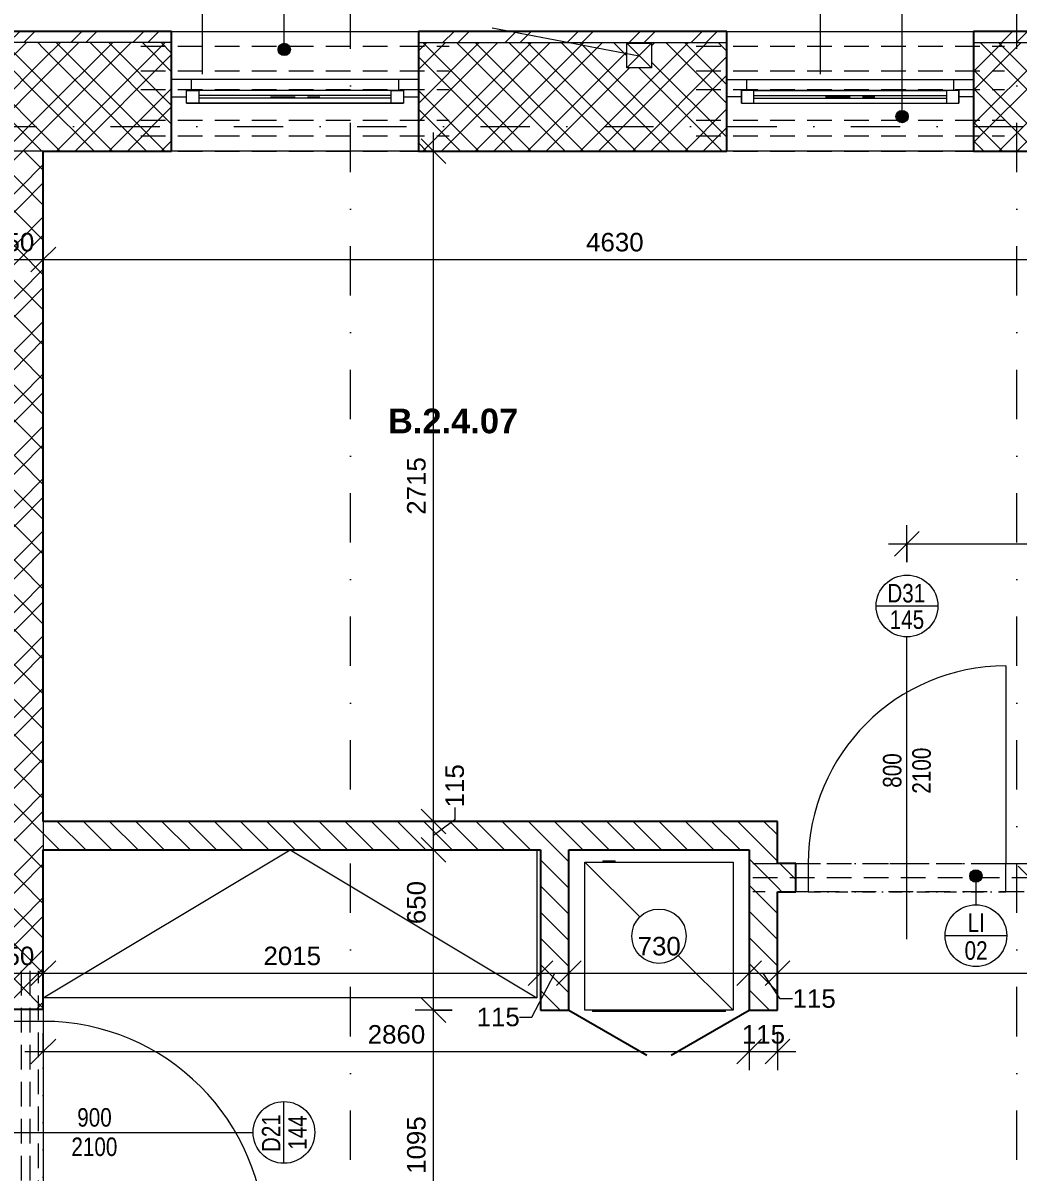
# Model space of a CAD drawing. Header units: millimetres. Extents: x -8668 to 43537, y -2985 to 58543.
# Drawn here: x 11243 to 15276, y 51367 to 56022 of the extents above; entities that cross this region are included whole.
import ezdxf

# ---------------------------------------------------------------- set-up
doc = ezdxf.new("R2010")
doc.units = ezdxf.units.MM
for name, pattern in [('HA_Dash_3mm-S1mm', [150, 100, -50]), ('HA_DashDot_10mm-S3mm', [500, 200, -150, 0, -150]), ('HA_DashDot_2_2mm-S0_6mm', [110, 50, -30, 0, -30])]:
    doc.linetypes.add(name, pattern=pattern)
for name, color, linetype, lineweight in [('A-____-____-DIMS', 9, 'Continuous', 5), ('A-____-____-DIMS-50', 9, 'Continuous', 5), ('A-AREA-____-IDEN', 9, 'Continuous', 9), ('A-DETL-____-OTLN', 9, 'Continuous', 25), ('A-DOOR-____-IDEN', 9, 'Continuous', 9), ('A-DOOR-____-MCUT', 9, 'HA_DashDot_2_2mm-S0_6mm', 9), ('A-DOOR-____-OTLN', 9, 'Continuous', 9), ('A-DOOR-FRAM-MCUT', 9, 'Continuous', 9), ('A-GENM-____-HDLN', 9, 'HA_Dash_3mm-S1mm', 9), ('A-GENM-____-IDEN', 9, 'Continuous', 9), ('A-GENM-____-OTLN', 9, 'Continuous', 9), ('A-GLAZ-____-IDEN', 9, 'Continuous', 9), ('A-GLAZ-____-MCUT', 9, 'Continuous', 5), ('A-GLAZ-____-OTLN', 9, 'Continuous', 5), ('A-WALL-____-MCUT', 9, 'Continuous', 25), ('A-WALL-____-OTLN', 9, 'Continuous', 9), ('A-WALL-____-PATT', 9, 'Continuous', 25), ('E-ELEC-FIXT-OTLN', 9, 'Continuous', 9), ('G-____-____-TEXT', 9, 'Continuous', 5), ('I-FURN-____-OTLN', 9, 'Continuous', 9), ('I-WALL-____-MCUT', 9, 'Continuous', 25), ('M-HVAC-DUCT-OTLN', 9, 'Continuous', 9), ('S-GRID-____-OTLN', 9, 'Continuous', 5)]:
    doc.layers.add(name, color=color, linetype=linetype, lineweight=lineweight)
doc.styles.add('Arial_1', font='arial.ttf', dxfattribs={"height": 75})
doc.styles.add('Arial_2', font='arial.ttf', dxfattribs={"width": 0.8, "height": 75})
doc.styles.add('Arial_B', font='arialbd.ttf', dxfattribs={"height": 100})
doc.dimstyles.new('Inner_Dimensions', dxfattribs={"dimscale": 304.8, "dimtxt": 76.519455, "dimasz": 0.328084, "dimexe": 0.246063, "dimexo": 0.0625, "dimgap": 0.032808, "dimtad": 1, "dimdec": 0, "dimzin": 0, "dimdsep": 46, "dimtxsty": 'Arial_1', "dimblk1": 'OBLIQUE', "dimblk2": 'OBLIQUE', "dimsah": 1, "dimcen": 0.09, "dimdle": 0.246063, "dimazin": 0, "dimtfac": 1, "dimtdec": 4, "dimtix": 1, "dimtmove": 2, "dimatfit": 3, "dimfxl": 0.246063, "dimfxlon": 1, "dimtvp": 1, "dimtolj": 1, "dimtzin": 0, "dimlwd": 9, "dimlwe": 9, "dimarcsym": 2})
doc.dimstyles.new('Inner_Dimensions_1', dxfattribs={"dimscale": 304.8, "dimtxt": 76.519455, "dimasz": 0.328084, "dimexe": 0.246063, "dimexo": 0.0625, "dimgap": 0.032808, "dimtad": 1, "dimdec": 0, "dimzin": 0, "dimdsep": 46, "dimtxsty": 'Arial_1', "dimblk1": 'OBLIQUE', "dimblk2": 'OBLIQUE', "dimsah": 1, "dimcen": 0.09, "dimdle": 0.246063, "dimazin": 0, "dimtfac": 1, "dimtdec": 4, "dimtix": 1, "dimtmove": 0, "dimatfit": 3, "dimfxl": 0.246063, "dimfxlon": 1, "dimtvp": 1, "dimtolj": 1, "dimtzin": 0, "dimlwd": 9, "dimlwe": 9, "dimarcsym": 2})
doc.dimstyles.new('Inner_Dimensions_2', dxfattribs={"dimscale": 304.8, "dimtxt": 76.519455, "dimasz": 0.328084, "dimexe": 0.246063, "dimexo": 0.0625, "dimgap": 0.032808, "dimtad": 1, "dimdec": 0, "dimzin": 0, "dimdsep": 46, "dimtxsty": 'Arial_1', "dimblk1": 'OBLIQUE', "dimblk2": 'OBLIQUE', "dimsah": 1, "dimcen": 0.09, "dimdle": 0.246063, "dimazin": 0, "dimtfac": 1, "dimtdec": 4, "dimtix": 1, "dimtmove": 1, "dimatfit": 3, "dimfxl": 0.246063, "dimfxlon": 1, "dimtvp": 1, "dimtolj": 1, "dimtzin": 0, "dimlwd": 9, "dimlwe": 9, "dimarcsym": 2})
pattern_1 = [(45, (0, 0), (-106.066, 106.066), []), (45, (75, 0), (-106.066, 106.066), []), (315, (0, 0), (106.066, 106.066), []), (315, (75, 0), (106.066, 106.066), [])]
pattern_2 = [(135, (0, 0), (-53.03301, -53.03301), [])]

# ---------------------------------------------------------------- blocks, each defined once
blk = doc.blocks.new('HA_WD_SinglePanel - 1000x1500-1670803-DPS_2NP - B')
at = {"layer": 'A-GLAZ-____-MCUT'}
for p, q in [((-420, 70), (-500, 70)), ((-420, 25), (-420, 70)), ((500, 70), (420, 70)), ((420, 70), (420, 25)), ((-500, 0), (-440, 0)), ((-440, -25), (-440, 25)), ((-440, 25), (-390, 25)), ((-390, 25), (-390, -25)), ((390, 5), (-390, 5)), ((390, -25), (390, 25)), ((390, 25), (440, 25)), ((440, 25), (440, -25)), ((440, 0), (500, 0)), ((-390, -25), (-440, -25)), ((390, -5), (-390, -5)), ((440, -25), (390, -25))]:
    blk.add_line(p, q, dxfattribs=at)
at = {"layer": 'A-GLAZ-____-OTLN'}
for p, q in [((420, 70), (-420, 70)), ((440, 25), (-440, 25)), ((-440, -25), (-440, 25)), ((390, 25), (-390, 25)), ((440, 25), (440, -25)), ((-440, -25), (440, -25)), ((390, -25), (-390, -25))]:
    blk.add_line(p, q, dxfattribs=at)
blk = doc.blocks.new('HA_DR_Single_Swing_Solid - In_BJ_800x2100-2124336-DPS_2NP - B')
at = {"layer": 'A-DOOR-____-MCUT'}
for p, q in [((-400, 57.5), (400, 57.5)), ((-400, -57.5), (400, -57.5))]:
    blk.add_line(p, q, dxfattribs=at)
at = {"layer": 'A-DOOR-____-OTLN', "lineweight": 5}
blk.add_line((400, 857.5), (400, 57.5), dxfattribs=at)
blk.add_arc((400, 57.5), 800, 90, 180, dxfattribs=at)
at = {"layer": 'A-DOOR-FRAM-MCUT'}
for p, q in [((-450, 57.5), (-400, 57.5)), ((-400, 57.5), (-400, -57.5)), ((400, 57.5), (450, 57.5)), ((400, -57.5), (400, 57.5)), ((-400, -57.5), (-450, -57.5)), ((450, -57.5), (400, -57.5))]:
    blk.add_line(p, q, dxfattribs=at)
blk = doc.blocks.new('HA_DR_Single_Swing_Solid - In_BJ_900x2100_Vstupni-2124294-DPS_2NP - B')
at = {"layer": 'A-DOOR-____-MCUT'}
for p, q in [((-450, 125), (450, 125)), ((-450, -125), (450, -125))]:
    blk.add_line(p, q, dxfattribs=at)
at = {"layer": 'A-DOOR-____-OTLN', "lineweight": 5}
blk.add_line((450, 1025), (450, 125), dxfattribs=at)
at = {"layer": 'A-DOOR-____-OTLN'}
for p, q in [((-500, 125), (500, 125)), ((-500, -125), (500, -125))]:
    blk.add_line(p, q, dxfattribs=at)
at = {"layer": 'A-DOOR-____-OTLN', "lineweight": 5}
blk.add_arc((450, 125), 900, 90, 180, dxfattribs=at)
at = {"layer": 'A-DOOR-FRAM-MCUT'}
for p, q in [((-500, 125), (-450, 125)), ((-450, 125), (-450, -125)), ((450, 125), (500, 125)), ((450, -125), (450, 125)), ((-450, -125), (-500, -125)), ((500, -125), (450, -125))]:
    blk.add_line(p, q, dxfattribs=at)
blk = doc.blocks.new('HA_WD_SinglePanel - 1000x1500-1670816-DPS_2NP - B')
at = {"layer": 'A-GLAZ-____-MCUT'}
for p, q in [((-440, 25), (-440, -25)), ((-390, 25), (-440, 25)), ((-390, -25), (-390, 25)), ((390, 5), (-390, 5)), ((390, 25), (390, -25)), ((440, 25), (390, 25)), ((440, -25), (440, 25)), ((-500, 0), (-440, 0)), ((-440, -25), (-390, -25)), ((-420, -25), (-420, -70)), ((390, -5), (-390, -5)), ((390, -25), (440, -25)), ((420, -70), (420, -25)), ((440, 0), (500, 0)), ((-420, -70), (-500, -70)), ((500, -70), (420, -70))]:
    blk.add_line(p, q, dxfattribs=at)
at = {"layer": 'A-GLAZ-____-OTLN'}
for p, q in [((-440, -25), (-440, 25)), ((440, 25), (-440, 25)), ((390, 25), (-390, 25)), ((440, 25), (440, -25)), ((-440, -25), (440, -25)), ((390, -25), (-390, -25)), ((420, -70), (-420, -70))]:
    blk.add_line(p, q, dxfattribs=at)
blk = doc.blocks.new('R_bathroom_washing_machine - 600x600x900-1454049-DPS_2NP - B')
at = {"layer": 'E-ELEC-FIXT-OTLN'}
for p, q in [((77.5, 3.4), (677.5, 3.4)), ((77.5, -596.6), (77.5, 3.4)), ((77.5, 3.4), (299.7, -218.9)), ((107.5, 8.4), (647.5, 8.4)), ((107.5, 8.4), (107.5, 3.4)), ((647.5, 3.4), (647.5, 8.4)), ((677.5, 3.4), (677.5, -596.6)), ((455.3, -374.4), (677.5, -596.6)), ((677.5, -596.6), (77.5, -596.6)), ((554.7, -596.6), (554.7, -601.6)), ((572.4, -601.6), (554.7, -601.6)), ((572.2, -596.6), (572.2, -601.6)), ((579.7, -601.6), (572.4, -601.6)), ((586.9, -601.6), (579.7, -601.6)), ((604.7, -601.6), (586.9, -601.6)), ((587.2, -601.6), (587.2, -596.6)), ((604.7, -601.6), (604.7, -596.6))]:
    blk.add_line(p, q, dxfattribs=at)
blk.add_circle((377.5, -296.6), 110, dxfattribs=at)
blk = doc.blocks.new('NAB_Šatní_skříň_ADNS - 600x2000xšířka-1735594-DPS_2NP - B')
at = {"layer": 'I-FURN-____-OTLN'}
for p, q in [((0, -600), (1000, 0)), ((1000, 0), (2000, -600)), ((2000, 0), (2000, -600)), ((2000, -600), (0, -600))]:
    blk.add_line(p, q, dxfattribs=at)
blk = doc.blocks.new('TB_Porotherm KP7_1250mm - TB_Porotherm KP7_1250mm-1924438-DPS_2NP - B')
at = {"layer": 'A-GENM-____-HDLN'}
for p, q in [((625, 35), (-625, 35)), ((-625, 0), (625, 0)), ((-625, -35), (625, -35))]:
    blk.add_line(p, q, dxfattribs=at)
blk = doc.blocks.new('TB_Porotherm KP11_5_1250mm - TB_Porotherm KP11_5_1250mm-1919733-DPS_2NP - B')
at = {"layer": 'A-GENM-____-HDLN'}
for p, q in [((-625, 57.5), (625, 57.5)), ((-625, 0), (625, 0)), ((625, -57.5), (-625, -57.5))]:
    blk.add_line(p, q, dxfattribs=at)
blk = doc.blocks.new('TB_Porotherm KPVarioUNI_1250mm - TB_Porotherm KPVarioUNI_1250mm-1944691-DPS_2NP - B')
at = {"layer": 'A-GENM-____-HDLN'}
for p, q in [((-625, 205), (625, 205)), ((-625, 105), (625, 105)), ((-625, 30), (625, 30)), ((-100, 0), (100, 0)), ((-625, -95), (625, -95)), ((-625, -157.5), (625, -157.5)), ((-625, -220), (625, -220))]:
    blk.add_line(p, q, dxfattribs=at)
blk = doc.blocks.new('DIMBLOCK33-DPS_2NP - B')
at = {"layer": 'A-____-____-DIMS-50', "lineweight": 9}
for p, q in [((12907, 52022.7), (12857, 52072.7)), ((12982, 52022.7), (12832, 52022.7)), ((12907, 50927.7), (12907, 52022.7)), ((12907, 52022.7), (12957, 51972.7)), ((12907, 52022.7), (12982, 52022.7)), ((12907, 50927.7), (12857, 50977.7)), ((12832, 50927.7), (12982, 50927.7)), ((12907, 50927.7), (12832, 50927.7)), ((12907, 50927.7), (12957, 50877.7))]:
    blk.add_line(p, q, dxfattribs=at)
at = {"layer": 'A-____-____-DIMS-50', "color": 0, "lineweight": 9, "insert": (12799.7, 51359.9), "char_height": 75, "width": 276.883, "attachment_point": 1, "rotation": 90, "line_spacing_factor": 0.941778, "style": 'Arial_1'}
blk.add_mtext('1095', dxfattribs=at)
blk = doc.blocks.new('_Oblique')
at = {"color": 0, "linetype": 'ByBlock', "lineweight": -2}
blk.add_line((-0.5, -0.5), (0.5, 0.5), dxfattribs=at)
blk = doc.blocks.new('DIMBLOCK34-DPS_2NP - B')
at = {"layer": 'A-____-____-DIMS-50', "lineweight": 9}
for p, q in [((12907, 52672.7), (12857, 52722.7)), ((12832, 52672.7), (12982, 52672.7)), ((12907, 52672.7), (12832, 52672.7)), ((12907, 52022.7), (12907, 52672.7)), ((12907, 52672.7), (12957, 52622.7)), ((12907, 52022.7), (12857, 52072.7)), ((12982, 52022.7), (12832, 52022.7)), ((12907, 52022.7), (12957, 51972.7)), ((12907, 52022.7), (12982, 52022.7))]:
    blk.add_line(p, q, dxfattribs=at)
at = {"layer": 'A-____-____-DIMS-50', "color": 0, "lineweight": 9, "insert": (12799.7, 52371.4), "char_height": 75, "width": 207.662, "attachment_point": 1, "rotation": 90, "line_spacing_factor": 0.941778, "style": 'Arial_1'}
blk.add_mtext('650', dxfattribs=at)
blk = doc.blocks.new('DIMBLOCK35-DPS_2NP - B')
at = {"layer": 'A-____-____-DIMS-50', "lineweight": 9}
for p, q in [((12907, 52787.7), (12857, 52837.7)), ((12993.6, 52844.6), (12993.6, 52794.6)), ((12832, 52787.7), (12982, 52787.7)), ((12907, 52787.7), (12832, 52787.7)), ((12993.6, 52794.6), (12907, 52730.2)), ((12907, 52672.7), (12907, 52787.7)), ((12907, 52787.7), (12957, 52737.7)), ((12907, 52672.7), (12857, 52722.7)), ((12832, 52672.7), (12982, 52672.7)), ((12907, 52672.7), (12832, 52672.7)), ((12907, 52672.7), (12957, 52622.7))]:
    blk.add_line(p, q, dxfattribs=at)
at = {"layer": 'A-____-____-DIMS-50', "color": 0, "lineweight": 9, "insert": (12955.1, 52844.6), "char_height": 75, "width": 207.662, "attachment_point": 1, "rotation": 90, "line_spacing_factor": 0.941778, "style": 'Arial_1'}
blk.add_mtext('115', dxfattribs=at)
blk = doc.blocks.new('DIMBLOCK36-DPS_2NP - B')
at = {"layer": 'A-____-____-DIMS-50', "lineweight": 9}
for p, q in [((12907, 52787.7), (12907, 55577.7)), ((12907, 55502.7), (12857, 55552.7)), ((12832, 55502.7), (12982, 55502.7)), ((12907, 55502.7), (12832, 55502.7)), ((12907, 55502.7), (12957, 55452.7)), ((12907, 52787.7), (12857, 52837.7)), ((12832, 52787.7), (12982, 52787.7)), ((12907, 52787.7), (12832, 52787.7)), ((12907, 52787.7), (12957, 52737.7))]:
    blk.add_line(p, q, dxfattribs=at)
at = {"layer": 'A-____-____-DIMS-50', "color": 0, "lineweight": 9, "insert": (12799.7, 54029.9), "char_height": 75, "width": 276.883, "attachment_point": 1, "rotation": 90, "line_spacing_factor": 0.941778, "style": 'Arial_1'}
blk.add_mtext('2715', dxfattribs=at)
blk = doc.blocks.new('DIMBLOCK37-DPS_2NP - B')
at = {"layer": 'A-____-____-DIMS-50', "lineweight": 9}
for p, q in [((14825.7, 53837.1), (14825.7, 53987.1)), ((14825.7, 53912.1), (14875.7, 53962.1)), ((15955.7, 53987.1), (15955.7, 53837.1)), ((15955.7, 53912.1), (15955.7, 53987.1)), ((15955.7, 53912.1), (16005.7, 53962.1)), ((14750.7, 53912.1), (16030.7, 53912.1)), ((14825.7, 53912.1), (14775.7, 53862.1)), ((14825.7, 53912.1), (14825.7, 53837.1)), ((15955.7, 53912.1), (15905.7, 53862.1))]:
    blk.add_line(p, q, dxfattribs=at)
at = {"layer": 'A-____-____-DIMS-50', "color": 0, "lineweight": 9, "insert": (15355.5, 54019.4), "char_height": 75, "width": 276.883, "attachment_point": 1, "line_spacing_factor": 0.941778, "style": 'Arial_1'}
blk.add_mtext('1130', dxfattribs=at)
blk = doc.blocks.new('HA_TAG_Door_TypeMark_wDimensions - Scale50_Left with Bouble-921048-DPS_2NP - B')
at = {"layer": 'A-DOOR-____-IDEN'}
for p, q in [((-2.5, 22), (2.5, 22)), ((0, -5), (0, 19.5))]:
    blk.add_line(p, q, dxfattribs=at)
blk.add_circle((0, 22), 2.5, dxfattribs=at)
blk = doc.blocks.new('HA_TAG_Door_TypeMark_wDimensions - Scale50_Right with Bouble-921060-DPS_2NP - B')
at = {"layer": 'A-DOOR-____-IDEN'}
for p, q in [((0, 5), (0, -19.5)), ((-2.5, -22), (2.5, -22))]:
    blk.add_line(p, q, dxfattribs=at)
blk.add_circle((0, -22), 2.5, dxfattribs=at)
blk = doc.blocks.new('DIMBLOCK133-DPS_2NP - B')
at = {"layer": 'A-____-____-DIMS-50', "lineweight": 9}
for p, q in [((11075.7, 55139.3), (11075.7, 54989.3)), ((11075.7, 55064.3), (11075.7, 55139.3)), ((11075.7, 55064.3), (11125.7, 55114.3)), ((11325.7, 55139.3), (11325.7, 54989.3)), ((11325.7, 55064.3), (11325.7, 55139.3)), ((11325.7, 55064.3), (11375.7, 55114.3)), ((11075.7, 55064.3), (11025.7, 55014.3)), ((11075.7, 55064.3), (11325.7, 55064.3)), ((11325.7, 55064.3), (11275.7, 55014.3))]:
    blk.add_line(p, q, dxfattribs=at)
at = {"layer": 'A-____-____-DIMS-50', "color": 0, "lineweight": 9, "insert": (11114.2, 55171.6), "char_height": 75, "width": 207.662, "attachment_point": 1, "line_spacing_factor": 0.941778, "style": 'Arial_1'}
blk.add_mtext('250', dxfattribs=at)
blk = doc.blocks.new('DIMBLOCK134-DPS_2NP - B')
at = {"layer": 'A-____-____-DIMS-50', "lineweight": 9}
for p, q in [((11325.7, 55139.3), (11325.7, 54989.3)), ((11325.7, 55064.3), (11325.7, 55139.3)), ((11325.7, 55064.3), (11375.7, 55114.3)), ((15955.7, 55139.3), (15955.7, 54989.3)), ((15955.7, 55064.3), (15955.7, 55139.3)), ((15955.7, 55064.3), (16005.7, 55114.3)), ((11325.7, 55064.3), (11275.7, 55014.3)), ((11325.7, 55064.3), (15955.7, 55064.3)), ((15955.7, 55064.3), (15905.7, 55014.3))]:
    blk.add_line(p, q, dxfattribs=at)
at = {"layer": 'A-____-____-DIMS-50', "color": 0, "lineweight": 9, "insert": (13525.3, 55171.6), "char_height": 75, "width": 276.883, "attachment_point": 1, "line_spacing_factor": 0.941778, "style": 'Arial_1'}
blk.add_mtext('4630', dxfattribs=at)
blk = doc.blocks.new('DIMBLOCK154-DPS_2NP - B')
at = {"layer": 'A-____-____-DIMS-50', "lineweight": 9}
for p, q in [((11325.7, 51930.2), (11325.7, 51780.2)), ((11325.7, 51855.2), (11325.7, 51930.2)), ((11325.7, 51855.2), (11375.7, 51905.2)), ((14185.7, 51930.2), (14185.7, 51780.2)), ((14185.7, 51855.2), (14185.7, 51930.2)), ((14185.7, 51855.2), (14235.7, 51905.2)), ((11250.7, 51855.2), (14185.7, 51855.2)), ((11325.7, 51855.2), (11275.7, 51805.2)), ((14185.7, 51855.2), (14135.7, 51805.2))]:
    blk.add_line(p, q, dxfattribs=at)
at = {"layer": 'A-____-____-DIMS-50', "color": 0, "lineweight": 9, "insert": (12640.3, 51962.6), "char_height": 75, "width": 276.883, "attachment_point": 1, "line_spacing_factor": 0.941778, "style": 'Arial_1'}
blk.add_mtext('2860', dxfattribs=at)
blk = doc.blocks.new('DIMBLOCK155-DPS_2NP - B')
at = {"layer": 'A-____-____-DIMS-50', "lineweight": 9}
for p, q in [((14185.7, 51930.2), (14185.7, 51780.2)), ((14185.7, 51855.2), (14185.7, 51930.2)), ((14185.7, 51855.2), (14235.7, 51905.2)), ((14300.7, 51930.2), (14300.7, 51780.2)), ((14300.7, 51855.2), (14300.7, 51930.2)), ((14300.7, 51855.2), (14350.7, 51905.2)), ((14185.7, 51855.2), (14135.7, 51805.2)), ((14185.7, 51855.2), (14375.7, 51855.2)), ((14300.7, 51855.2), (14250.7, 51805.2))]:
    blk.add_line(p, q, dxfattribs=at)
at = {"layer": 'A-____-____-DIMS-50', "color": 0, "lineweight": 9, "insert": (14156.7, 51962.6), "char_height": 75, "width": 207.662, "attachment_point": 1, "line_spacing_factor": 0.941778, "style": 'Arial_1'}
blk.add_mtext('115', dxfattribs=at)
blk = doc.blocks.new('HA_TAG_GM_Products - Generic-588599-DPS_2NP - B')
at = {"layer": 'A-GENM-____-IDEN'}
blk.add_line((-2.5, 0), (2.5, 0), dxfattribs=at)
blk.add_circle((0, 0), 2.5, dxfattribs=at)
blk = doc.blocks.new('DIMBLOCK319-DPS_2NP - B')
at = {"layer": 'A-____-____-DIMS-50', "lineweight": 9}
for p, q in [((11075.7, 52247.9), (11075.7, 52097.9)), ((11075.7, 52172.9), (11075.7, 52247.9)), ((11325.7, 52247.9), (11325.7, 52097.9)), ((11325.7, 52172.9), (11325.7, 52247.9)), ((11075.7, 52172.9), (11125.7, 52222.9)), ((11325.7, 52172.9), (11375.7, 52222.9)), ((11000.7, 52172.9), (11325.7, 52172.9)), ((11075.7, 52172.9), (11025.7, 52122.9)), ((11325.7, 52172.9), (11275.7, 52122.9))]:
    blk.add_line(p, q, dxfattribs=at)
at = {"layer": 'A-____-____-DIMS-50', "color": 0, "lineweight": 9, "insert": (11114.2, 52280.3), "char_height": 75, "width": 207.662, "attachment_point": 1, "line_spacing_factor": 0.941778, "style": 'Arial_1'}
blk.add_mtext('250', dxfattribs=at)
blk = doc.blocks.new('DIMBLOCK320-DPS_2NP - B')
at = {"layer": 'A-____-____-DIMS-50', "lineweight": 9}
for p, q in [((11325.7, 52247.9), (11325.7, 52097.9)), ((11325.7, 52172.9), (11325.7, 52247.9)), ((13340.7, 52247.9), (13340.7, 52097.9)), ((13340.7, 52172.9), (13340.7, 52247.9)), ((11325.7, 52172.9), (11375.7, 52222.9)), ((13340.7, 52172.9), (13390.7, 52222.9)), ((11325.7, 52172.9), (11275.7, 52122.9)), ((11325.7, 52172.9), (13340.7, 52172.9)), ((13340.7, 52172.9), (13290.7, 52122.9))]:
    blk.add_line(p, q, dxfattribs=at)
at = {"layer": 'A-____-____-DIMS-50', "color": 0, "lineweight": 9, "insert": (12217.8, 52280.3), "char_height": 75, "width": 276.883, "attachment_point": 1, "line_spacing_factor": 0.941778, "style": 'Arial_1'}
blk.add_mtext('2015', dxfattribs=at)
blk = doc.blocks.new('DIMBLOCK321-DPS_2NP - B')
at = {"layer": 'A-____-____-DIMS-50', "lineweight": 9}
for p, q in [((13340.7, 52247.9), (13340.7, 52097.9)), ((13340.7, 52172.9), (13340.7, 52247.9)), ((13455.7, 52247.9), (13455.7, 52097.9)), ((13455.7, 52172.9), (13455.7, 52247.9)), ((13340.7, 52172.9), (13390.7, 52222.9)), ((13455.7, 52172.9), (13505.7, 52222.9)), ((13340.7, 52172.9), (13290.7, 52122.9)), ((13304.8, 51994.5), (13398.2, 52172.9)), ((13340.7, 52172.9), (13455.7, 52172.9)), ((13455.7, 52172.9), (13405.7, 52122.9)), ((13254.8, 51994.5), (13304.8, 51994.5))]:
    blk.add_line(p, q, dxfattribs=at)
at = {"layer": 'A-____-____-DIMS-50', "color": 0, "lineweight": 9, "insert": (13081.8, 52033), "char_height": 75, "width": 207.662, "attachment_point": 1, "line_spacing_factor": 0.941778, "style": 'Arial_1'}
blk.add_mtext('115', dxfattribs=at)
blk = doc.blocks.new('DIMBLOCK322-DPS_2NP - B')
at = {"layer": 'A-____-____-DIMS-50', "lineweight": 9}
for p, q in [((13455.7, 52247.9), (13455.7, 52097.9)), ((13455.7, 52172.9), (13455.7, 52247.9)), ((14185.7, 52247.9), (14185.7, 52097.9)), ((14185.7, 52172.9), (14185.7, 52247.9)), ((13455.7, 52172.9), (13505.7, 52222.9)), ((14185.7, 52172.9), (14235.7, 52222.9)), ((13455.7, 52172.9), (13405.7, 52122.9)), ((13455.7, 52172.9), (14185.7, 52172.9)), ((14185.7, 52172.9), (14135.7, 52122.9))]:
    blk.add_line(p, q, dxfattribs=at)
at = {"layer": 'A-____-____-DIMS-50', "color": 0, "lineweight": 9, "insert": (13734.2, 52319.9), "char_height": 75, "width": 207.662, "attachment_point": 1, "line_spacing_factor": 0.941778, "style": 'Arial_1'}
blk.add_mtext('730', dxfattribs=at)
blk = doc.blocks.new('DIMBLOCK323-DPS_2NP - B')
at = {"layer": 'A-____-____-DIMS-50', "lineweight": 9}
for p, q in [((14185.7, 52247.9), (14185.7, 52097.9)), ((14185.7, 52172.9), (14185.7, 52247.9)), ((14300.7, 52247.9), (14300.7, 52097.9)), ((14300.7, 52172.9), (14300.7, 52247.9)), ((14185.7, 52172.9), (14235.7, 52222.9)), ((14300.7, 52172.9), (14350.7, 52222.9)), ((14185.7, 52172.9), (14135.7, 52122.9)), ((14185.7, 52172.9), (14300.7, 52172.9)), ((14312.2, 52069.3), (14243.2, 52172.9)), ((14300.7, 52172.9), (14250.7, 52122.9)), ((14362.2, 52069.3), (14312.2, 52069.3))]:
    blk.add_line(p, q, dxfattribs=at)
at = {"layer": 'A-____-____-DIMS-50', "color": 0, "lineweight": 9, "insert": (14362.2, 52107.8), "char_height": 75, "width": 207.662, "attachment_point": 1, "line_spacing_factor": 0.941778, "style": 'Arial_1'}
blk.add_mtext('115', dxfattribs=at)
blk = doc.blocks.new('DIMBLOCK324-DPS_2NP - B')
at = {"layer": 'A-____-____-DIMS-50', "lineweight": 9}
for p, q in [((14300.7, 52247.9), (14300.7, 52097.9)), ((14300.7, 52172.9), (14300.7, 52247.9)), ((17625.7, 52247.9), (17625.7, 52097.9)), ((17625.7, 52172.9), (17625.7, 52247.9)), ((14300.7, 52172.9), (14350.7, 52222.9)), ((17625.7, 52172.9), (17675.7, 52222.9)), ((14300.7, 52172.9), (14250.7, 52122.9)), ((14300.7, 52172.9), (17625.7, 52172.9)), ((17625.7, 52172.9), (17575.7, 52122.9))]:
    blk.add_line(p, q, dxfattribs=at)
at = {"layer": 'A-____-____-DIMS-50', "color": 0, "lineweight": 9, "insert": (15847.8, 52280.3), "char_height": 75, "width": 276.883, "attachment_point": 1, "line_spacing_factor": 0.941778, "style": 'Arial_1'}
blk.add_mtext('3325', dxfattribs=at)

msp = doc.modelspace()

# ---------------------------------------------------------------- hatches: boundary and pattern name
at = {"layer": 'A-GENM-____-IDEN'}
h = msp.add_hatch(color=256, dxfattribs=at)
edge = h.paths.add_edge_path()
edge.add_arc((12302.2, 55914.7), 25, 0, 360)
h = msp.add_hatch(color=256, dxfattribs=at)
edge = h.paths.add_edge_path()
edge.add_arc((14805.7, 55642.7), 25, 0, 360)
h = msp.add_hatch(color=256, dxfattribs=at)
edge = h.paths.add_edge_path()
edge.add_arc((15104.9, 52566.5), 25, 0, 360)
at = {"layer": 'A-WALL-____-PATT', "lineweight": 5}
h = msp.add_hatch(dxfattribs=at)
h.set_pattern_fill('FP_4', color=256, style=0, pattern_type=2)
h.set_pattern_definition([(45, (0, 0), (-125.7236, 125.7236), []), (45, (0, 190.5), (-125.7236, 125.7236), [])])
h.paths.add_polyline_path([(21160.7, 55942.7), (21160.7, 55987.7), (17770.7, 55987.7), (17770.7, 55942.7), (20520.7, 55942.7)])
h.paths.add_polyline_path([(16770.7, 55942.7), (16770.7, 55987.7), (15095.7, 55987.7), (15095.7, 55942.7), (15178.8, 55942.7)])
h.paths.add_polyline_path([(14095.7, 55942.7), (14095.7, 55987.7), (12845.7, 55987.7), (12845.7, 55942.7), (12882.4, 55942.7)])
h.paths.add_polyline_path([(11734.1, 55942.7), (11845.7, 55942.7), (11845.7, 55987.7), (8495.7, 55987.7), (8495.7, 55942.7), (11325.7, 55942.7)])
h.paths.add_polyline_path([(7495.7, 55942.7), (7495.7, 55987.7), (2495.7, 55987.7), (2495.7, 55942.7), (5993.1, 55942.7)])
h.paths.add_polyline_path([(1495.7, 55942.7), (1495.7, 55987.7), (245.7, 55987.7), (245.7, 55942.7), (1400.2, 55942.7)])
h.paths.add_polyline_path([(-2379.3, 55942.7), (-754.3, 55942.7), (-754.3, 55987.7), (-2379.3, 55987.7)])
h.paths.add_polyline_path([(-3379.3, 55942.7), (-3379.3, 55987.7), (-6819.3, 55987.7), (-6819.3, 55942.7), (-5489.1, 55942.7)])
h = msp.add_hatch(dxfattribs=at)
h.set_pattern_fill('FP_1', color=256, style=0, pattern_type=2)
h.set_pattern_definition(pattern_1)
h.paths.add_polyline_path([(11075.7, 55502.7), (11325.7, 55502.7), (11325.7, 55942.7), (8495.7, 55942.7), (8495.7, 55502.7), (10585.9, 55502.7)])
h.paths.add_polyline_path([(7495.7, 55502.7), (7495.7, 55942.7), (2495.7, 55942.7), (2495.7, 55502.7), (6380.7, 55502.7)])
h.paths.add_polyline_path([(1495.7, 55502.7), (1495.7, 55942.7), (245.7, 55942.7), (245.7, 55502.7), (1400.2, 55502.7)])
h.paths.add_polyline_path([(-1614.3, 55502.7), (-754.3, 55502.7), (-754.3, 55942.7), (-2379.3, 55942.7), (-2379.3, 55502.7), (-1729.3, 55502.7)])
h.paths.add_polyline_path([(-3379.3, 55502.7), (-3379.3, 55942.7), (-6864.3, 55942.7), (-6864.3, 55502.7), (-5489.1, 55502.7)])
h.paths.add_polyline_path([(6380.7, 55840.5), (6280.7, 55840.5), (6280.7, 55940.5), (6380.7, 55940.5)])
h.paths.add_polyline_path([(3645.7, 55840.5), (3545.7, 55840.5), (3545.7, 55940.5), (3645.7, 55940.5)])
h.paths.add_polyline_path([(-1499.3, 55840.5), (-1599.3, 55840.5), (-1599.3, 55940.5), (-1499.3, 55940.5)])
h = msp.add_hatch(dxfattribs=at)
h.set_pattern_fill('FP_1', color=256, style=0, pattern_type=2)
h.set_pattern_definition(pattern_1)
h.paths.add_polyline_path([(21160.7, 55502.7), (21160.7, 55942.7), (20520.7, 55942.7), (20520.7, 55842.7), (20420.7, 55842.7), (20420.7, 55942.7), (17770.7, 55942.7), (17770.7, 55502.7), (20720.7, 55502.7)])
h.paths.add_polyline_path([(16070.7, 55502.7), (16770.7, 55502.7), (16770.7, 55942.7), (15095.7, 55942.7), (15095.7, 55502.7), (15955.7, 55502.7)])
h.paths.add_polyline_path([(14095.7, 55502.7), (14095.7, 55942.7), (12845.7, 55942.7), (12845.7, 55502.7), (13790.7, 55502.7)])
h.paths.add_polyline_path([(11845.7, 55502.7), (11845.7, 55942.7), (11325.7, 55942.7), (11325.7, 55502.7), (11734.1, 55502.7)])
h.paths.add_polyline_path([(13790.7, 55840.5), (13690.7, 55840.5), (13690.7, 55940.5), (13790.7, 55940.5)])
h = msp.add_hatch(dxfattribs=at)
h.set_pattern_fill('FP_2', color=256, style=0, pattern_type=2)
h.set_pattern_definition([(45, (0, 0), (-106.066, 106.066), []), (45, (75, 0), (-106.066, 106.066), []), (315, (0, 0), (70.71068, 70.71068), [])])
h.paths.add_polyline_path([(11325.7, 50927.7), (11325.7, 51027.7), (11075.7, 51027.7), (11075.7, 50927.7)])
h.paths.add_polyline_path([(11075.7, 52027.7), (11325.7, 52027.7), (11325.7, 55502.7), (11075.7, 55502.7), (11075.7, 52308)])
h = msp.add_hatch(dxfattribs=at)
h.set_pattern_fill('FP_3', color=256, style=0, pattern_type=2)
h.set_pattern_definition(pattern_2)
h.paths.add_polyline_path([(11325.7, 52672.7), (14300.7, 52672.7), (14300.7, 52787.7), (11325.7, 52787.7)])
h = msp.add_hatch(dxfattribs=at)
h.set_pattern_fill('FP_3', color=256, style=0, pattern_type=2)
h.set_pattern_definition(pattern_2)
h.paths.add_polyline_path([(13455.7, 52022.7), (13455.7, 52672.7), (13340.7, 52672.7), (13340.7, 52022.7)])
h = msp.add_hatch(dxfattribs=at)
h.set_pattern_fill('FP_3', color=256, style=0, pattern_type=2)
h.set_pattern_definition(pattern_2)
h.paths.add_polyline_path([(14300.7, 52022.7), (14300.7, 52672.7), (14185.7, 52672.7), (14185.7, 52022.7)])
h = msp.add_hatch(dxfattribs=at)
h.set_pattern_fill('FP_3', color=256, style=0, pattern_type=2)
h.set_pattern_definition(pattern_2)
h.paths.add_polyline_path([(14375.7, 52502.7), (14375.7, 52617.7), (14300.7, 52617.7), (14300.7, 52502.7)])
h.paths.add_polyline_path([(15275.7, 52502.7), (16720.7, 52502.7), (16720.7, 52617.7), (15275.7, 52617.7)])
h.paths.add_polyline_path([(17620.7, 52502.7), (20720.7, 52502.7), (20720.7, 52617.7), (17620.7, 52617.7)])

# ---------------------------------------------------------------- linework, layer by layer
at = {"layer": 'A-DETL-____-OTLN'}
for p, q in [((13455.7, 52022.7), (13771.8, 51840.2)), ((13869.6, 51840.2), (14185.7, 52022.7))]:
    msp.add_line(p, q, dxfattribs=at)
at = {"layer": 'A-GENM-____-IDEN'}
for p, q in [((12302.2, 55914.7), (12302.2, 56141.7)), ((14805.7, 55642.7), (14805.7, 56141.7)), ((15104.9, 52566.5), (15104.9, 52449.8))]:
    msp.add_line(p, q, dxfattribs=at)
for centre in [(12302.2, 55914.7), (14805.7, 55642.7), (15104.9, 52566.5)]:
    msp.add_circle(centre, 25, dxfattribs=at)
at = {"layer": 'A-GLAZ-____-IDEN'}
for p, q in [((11970.7, 55814.6), (11970.7, 56139.4)), ((14475.7, 55814.6), (14475.7, 56139.4))]:
    msp.add_line(p, q, dxfattribs=at)
at = {"layer": 'A-WALL-____-MCUT'}
for p, q in [((11845.7, 55987.7), (8495.7, 55987.7)), ((11845.7, 55502.7), (11845.7, 55987.7)), ((14095.7, 55987.7), (12845.7, 55987.7)), ((12845.7, 55987.7), (12845.7, 55502.7)), ((14095.7, 55502.7), (14095.7, 55987.7)), ((16770.7, 55987.7), (15095.7, 55987.7)), ((15095.7, 55987.7), (15095.7, 55502.7)), ((11325.7, 55502.7), (11845.7, 55502.7)), ((12845.7, 55502.7), (14095.7, 55502.7)), ((15095.7, 55502.7), (15955.7, 55502.7))]:
    msp.add_line(p, q, dxfattribs=at)
at = {"layer": 'A-WALL-____-MCUT', "lineweight": 9}
for p, q in [((11845.7, 55942.7), (8495.7, 55942.7)), ((12845.7, 55942.7), (14095.7, 55942.7)), ((15095.7, 55942.7), (16770.7, 55942.7)), ((11325.7, 55502.7), (11075.7, 55502.7)), ((11325.7, 52787.7), (11325.7, 52672.7))]:
    msp.add_line(p, q, dxfattribs=at)
at = {"layer": 'A-WALL-____-OTLN'}
for p, q in [((11845.7, 55987.7), (12845.7, 55987.7)), ((14095.7, 55987.7), (15095.7, 55987.7)), ((12845.7, 55502.7), (11845.7, 55502.7)), ((15095.7, 55502.7), (14095.7, 55502.7))]:
    msp.add_line(p, q, dxfattribs=at)
at = {"layer": 'G-____-____-TEXT', "color": 10, "lineweight": 9}
msp.add_line((13739.7, 55888.1), (13145, 56000.5), dxfattribs=at)
at = {"layer": 'I-WALL-____-MCUT'}
for p, q in [((11325.7, 52787.7), (11325.7, 55502.7)), ((14300.7, 52787.7), (11325.7, 52787.7)), ((14300.7, 52617.7), (14300.7, 52787.7)), ((11325.7, 52027.7), (11325.7, 52672.7)), ((11325.7, 52672.7), (13340.7, 52672.7)), ((13340.7, 52672.7), (13340.7, 52022.7)), ((13455.7, 52672.7), (14185.7, 52672.7)), ((13455.7, 52022.7), (13455.7, 52672.7)), ((14185.7, 52672.7), (14185.7, 52022.7)), ((14375.7, 52617.7), (14300.7, 52617.7)), ((14375.7, 52502.7), (14375.7, 52617.7)), ((14300.7, 52022.7), (14300.7, 52502.7)), ((14300.7, 52502.7), (14375.7, 52502.7)), ((11075.7, 52027.7), (11325.7, 52027.7)), ((13340.7, 52022.7), (13455.7, 52022.7)), ((14185.7, 52022.7), (14300.7, 52022.7))]:
    msp.add_line(p, q, dxfattribs=at)
at = {"layer": 'M-HVAC-DUCT-OTLN', "lineweight": 5}
for p, q in [((13790.7, 55840.5), (13690.7, 55940.5)), ((13790.7, 55940.5), (13690.7, 55840.5)), ((13690.7, 55940.5), (13790.7, 55940.5)), ((13690.7, 55840.5), (13690.7, 55940.5)), ((13790.7, 55940.5), (13790.7, 55840.5)), ((13790.7, 55840.5), (13690.7, 55840.5))]:
    msp.add_line(p, q, dxfattribs=at)
at = {"layer": 'S-GRID-____-OTLN', "linetype": 'HA_DashDot_10mm-S3mm', "lineweight": 9}
for p, q in [((12570.7, 38414.3), (12570.7, 56942.9)), ((15270.7, 38414.3), (15270.7, 56942.9)), ((-6906.2, 55602.7), (21594.8, 55602.7))]:
    msp.add_line(p, q, dxfattribs=at)

# ---------------------------------------------------------------- block references
at = {"layer": 'A-DOOR-____-IDEN', "xscale": 49.99999999999998, "yscale": 49.99999999999998, "zscale": 49.99999999999998}
msp.add_blockref('HA_TAG_Door_TypeMark_wDimensions - Scale50_Left with Bouble-921048-DPS_2NP - B', (14825.7, 52560.2), dxfattribs=at)
at = {"layer": 'A-DOOR-____-IDEN', "xscale": 49.99999999999998, "yscale": 49.99999999999998, "zscale": 49.99999999999998, "rotation": 89.99999999999991}
msp.add_blockref('HA_TAG_Door_TypeMark_wDimensions - Scale50_Right with Bouble-921060-DPS_2NP - B', (11200.7, 51527.7), dxfattribs=at)
at = {"layer": 'A-DOOR-____-OTLN'}
msp.add_blockref('HA_DR_Single_Swing_Solid - In_BJ_800x2100-2124336-DPS_2NP - B', (14825.7, 52560.2), dxfattribs=at)
at = {"layer": 'A-DOOR-____-OTLN', "rotation": 270.0000000000002}
msp.add_blockref('HA_DR_Single_Swing_Solid - In_BJ_900x2100_Vstupni-2124294-DPS_2NP - B', (11200.7, 51527.7), dxfattribs=at)
at = {"layer": 'A-GENM-____-IDEN', "xscale": 49.99999999999998, "yscale": 49.99999999999998, "zscale": 49.99999999999998}
msp.add_blockref('HA_TAG_GM_Products - Generic-588599-DPS_2NP - B', (15104.9, 52324.8), dxfattribs=at)
at = {"layer": 'A-GENM-____-OTLN'}
for name, p in [('TB_Porotherm KPVarioUNI_1250mm - TB_Porotherm KPVarioUNI_1250mm-1944691-DPS_2NP - B', (12345.7, 55722.7)), ('TB_Porotherm KPVarioUNI_1250mm - TB_Porotherm KPVarioUNI_1250mm-1944691-DPS_2NP - B', (14595.7, 55722.7)), ('TB_Porotherm KP11_5_1250mm - TB_Porotherm KP11_5_1250mm-1919733-DPS_2NP - B', (14825.7, 52560.2))]:
    msp.add_blockref(name, p, dxfattribs=at)
at = {"layer": 'A-GENM-____-OTLN', "rotation": 270.0000000000002}
msp.add_blockref('TB_Porotherm KP7_1250mm - TB_Porotherm KP7_1250mm-1924438-DPS_2NP - B', (11270.7, 51557.7), dxfattribs=at)
at = {"layer": 'A-GLAZ-____-OTLN'}
msp.add_blockref('HA_WD_SinglePanel - 1000x1500-1670803-DPS_2NP - B', (12345.7, 55722.7), dxfattribs=at)
at = {"layer": 'A-GLAZ-____-OTLN', "rotation": 180}
msp.add_blockref('HA_WD_SinglePanel - 1000x1500-1670816-DPS_2NP - B', (14595.7, 55722.7), dxfattribs=at)
at = {"layer": 'E-ELEC-FIXT-OTLN', "rotation": 180}
msp.add_blockref('R_bathroom_washing_machine - 600x600x900-1454049-DPS_2NP - B', (14198.2, 52026.1), dxfattribs=at)
at = {"layer": 'I-FURN-____-OTLN'}
msp.add_blockref('NAB_Šatní_skříň_ADNS - 600x2000xšířka-1735594-DPS_2NP - B', (11325.7, 52672.7), dxfattribs=at)

# ---------------------------------------------------------------- texts
at = {"layer": 'A-AREA-____-IDEN', "lineweight": 5, "insert": (12722.1, 54459.8), "char_height": 100, "width": 653.375, "attachment_point": 1, "style": 'Arial_B'}
msp.add_mtext('B.2.4.07', dxfattribs=at)
at = {"layer": 'A-DOOR-____-IDEN', "lineweight": 5, "char_height": 75, "attachment_point": 1, "style": 'Arial_2'}
for s, insert, width in [('D31', (14745.9, 53749.6), 189.198), ('145', (14755.5, 53642.6), 173.164), ('900', (11463.1, 51626.3), 173.164), ('2100', (11439.3, 51507.2), 230.886)]:
    msp.add_mtext(s, dxfattribs=dict(at, insert=insert, width=width))
at = {"layer": 'A-DOOR-____-IDEN', "lineweight": 5, "char_height": 75, "attachment_point": 1, "rotation": 90, "style": 'Arial_2'}
for s, insert, width in [('2100', (14847.1, 52900), 230.886), ('800', (14728.1, 52923.8), 173.164), ('D21', (12211.3, 51448), 189.198), ('144', (12318.4, 51457.5), 173.164)]:
    msp.add_mtext(s, dxfattribs=dict(at, insert=insert, width=width))
at = {"layer": 'A-GENM-____-IDEN', "lineweight": 5, "char_height": 75, "attachment_point": 1, "style": 'Arial_2'}
for s, insert, width in [('LI', (15071.1, 52414.9), 86.582), ('02', (15059.1, 52302.2), 115.443)]:
    msp.add_mtext(s, dxfattribs=dict(at, insert=insert, width=width))

# ---------------------------------------------------------------- dimensions: what is measured, and where the dimension line sits
at = {"layer": 'A-____-____-DIMS', "lineweight": 9}
for base, p1, p2, override, picture, middle in [((12907, 55502.7), (12832, 52787.7), (12832, 55502.7), {"dimpost": '<>', "dimfxl": 2715}, 'DIMBLOCK36-DPS_2NP - B', (12858.8, 54145.2)), ((12907, 52022.7), (12832, 50927.7), (12982, 52022.7), {"dimpost": '<>', "dimfxl": 1105.226221}, 'DIMBLOCK33-DPS_2NP - B', (12858.8, 51475.2))]:
    dim = msp.add_linear_dim(base=base, p1=p1, p2=p2, angle=90, dimstyle='Inner_Dimensions_1', override=override, dxfattribs=at)
    dim.commit()
    dim.dimension.update_dxf_attribs({"geometry": picture, "text_midpoint": middle})
for base, p1, p2, override, picture, middle in [((11325.7, 55064.3), (11075.7, 55139.3), (11325.7, 55139.3), {"dimpost": '<>', "dimfxl": 250}, 'DIMBLOCK133-DPS_2NP - B', (11200.7, 55112.6)), ((15955.7, 55064.3), (11325.7, 55139.3), (15955.7, 55139.3), {"dimpost": '<>', "dimfxl": 4630}, 'DIMBLOCK134-DPS_2NP - B', (13640.7, 55112.6)), ((11325.7, 52172.9), (11075.7, 52247.9), (11325.7, 52247.9), {"dimpost": '<>', "dimfxl": 250}, 'DIMBLOCK319-DPS_2NP - B', (11200.7, 52221.2)), ((13340.7, 52172.9), (11325.7, 52247.9), (13340.7, 52247.9), {"dimpost": '<>', "dimfxl": 2015}, 'DIMBLOCK320-DPS_2NP - B', (12333.2, 52221.2)), ((17625.7, 52172.9), (14300.7, 52247.9), (17625.7, 52247.9), {"dimpost": '<>', "dimfxl": 3325}, 'DIMBLOCK324-DPS_2NP - B', (15963.2, 52221.2)), ((14185.7, 51855.2), (11325.7, 51930.2), (14185.7, 51930.2), {"dimpost": '<>', "dimfxl": 2860}, 'DIMBLOCK154-DPS_2NP - B', (12755.7, 51903.5)), ((14300.7, 51855.2), (14185.7, 51930.2), (14300.7, 51930.2), {"dimpost": '<>', "dimfxl": 115}, 'DIMBLOCK155-DPS_2NP - B', (14243.2, 51903.5))]:
    dim = msp.add_linear_dim(base=base, p1=p1, p2=p2, dimstyle='Inner_Dimensions_1', override=override, dxfattribs=at)
    dim.commit()
    dim.dimension.update_dxf_attribs({"geometry": picture, "text_midpoint": middle})
dim = msp.add_linear_dim(base=(15955.7, 53912.1), p1=(14825.7, 53837.1), p2=(15955.7, 53987.1), angle=0, dimstyle='Inner_Dimensions', override={"dimpost": '<>', "dimfxl": 1139.912277}, dxfattribs=at)
dim.commit()
dim.dimension.update_dxf_attribs({"geometry": 'DIMBLOCK37-DPS_2NP - B', "text_midpoint": (15494, 53969.4), "dimtype": 160})
for base, p1, p2, dimstyle, override, picture, middle in [((12907, 52787.7), (12832, 52672.7), (12832, 52787.7), 'Inner_Dimensions_2', {"dimpost": '<>', "dimfxl": 115}, 'DIMBLOCK35-DPS_2NP - B', (13005.1, 52948.5)), ((12907, 52672.7), (12982, 52022.7), (12832, 52672.7), 'Inner_Dimensions', {"dimpost": '<>', "dimfxl": 667.083203}, 'DIMBLOCK34-DPS_2NP - B', (12849.7, 52475.2))]:
    dim = msp.add_linear_dim(base=base, p1=p1, p2=p2, angle=90, dimstyle=dimstyle, override=override, dxfattribs=at)
    dim.commit()
    dim.dimension.update_dxf_attribs({"geometry": picture, "text_midpoint": middle, "dimtype": 160, "text_rotation": 90})
for base, p1, p2, dimstyle, override, picture, middle in [((14185.7, 52172.9), (13455.7, 52247.9), (14185.7, 52247.9), 'Inner_Dimensions', {"dimpost": '<>', "dimfxl": 730}, 'DIMBLOCK322-DPS_2NP - B', (13838, 52269.9)), ((13455.7, 52172.9), (13340.7, 52247.9), (13455.7, 52247.9), 'Inner_Dimensions_2', {"dimpost": '<>', "dimfxl": 115}, 'DIMBLOCK321-DPS_2NP - B', (13185.6, 51983)), ((14300.7, 52172.9), (14185.7, 52247.9), (14300.7, 52247.9), 'Inner_Dimensions_2', {"dimpost": '<>', "dimfxl": 115}, 'DIMBLOCK323-DPS_2NP - B', (14466, 52057.8))]:
    dim = msp.add_linear_dim(base=base, p1=p1, p2=p2, dimstyle=dimstyle, override=override, dxfattribs=at)
    dim.commit()
    dim.dimension.update_dxf_attribs({"geometry": picture, "text_midpoint": middle, "dimtype": 160})

doc.saveas('drawing.dxf')
